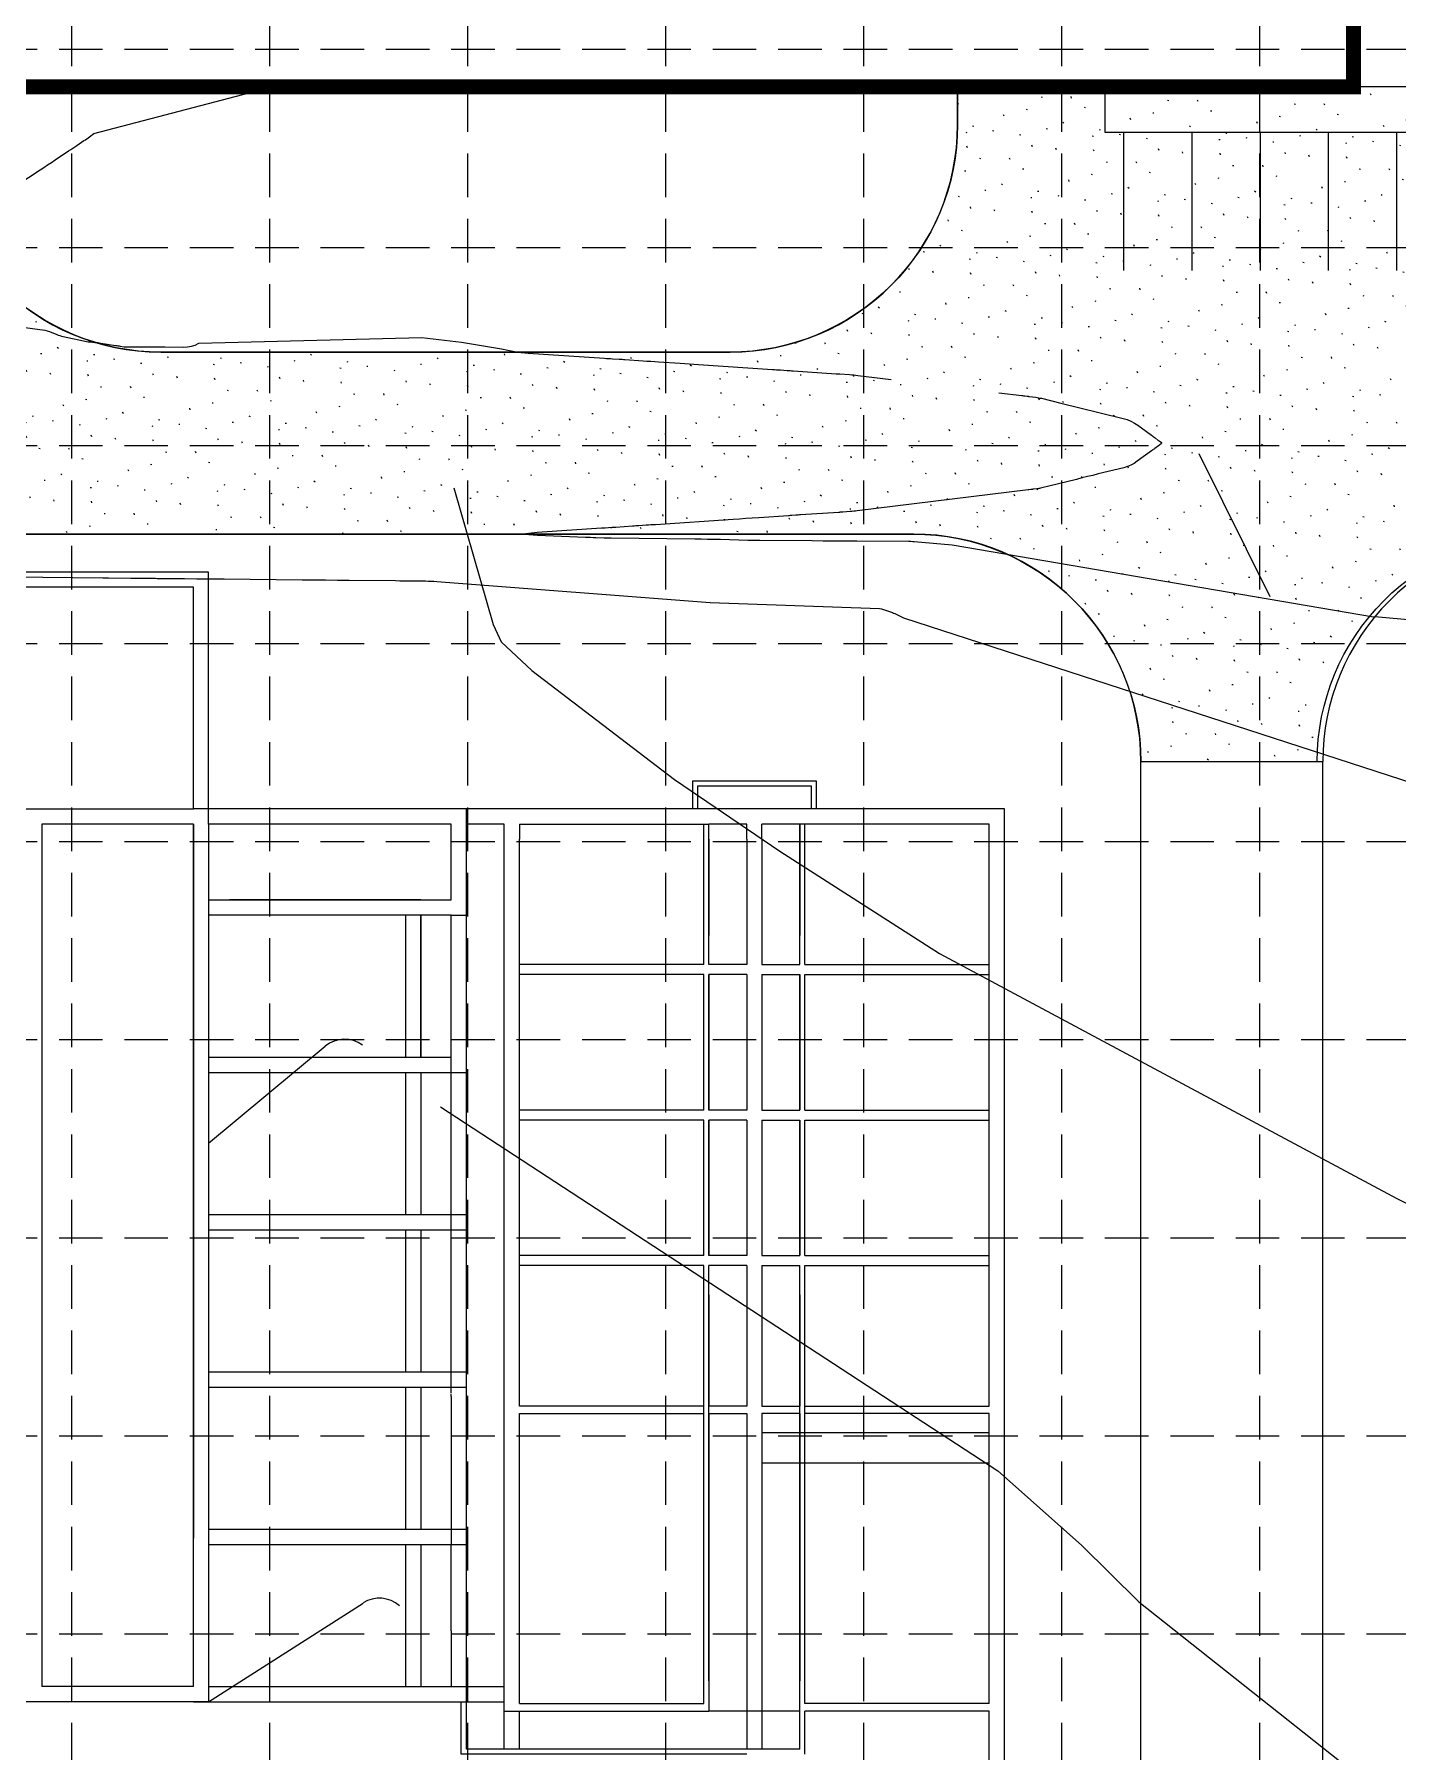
# Model space of a CAD drawing. Header units: feet. Extents: x 2483421 to 2485095, y 6854873 to 6855921.
# Drawn here: x 2484514.3 to 2484694.2, y 6855303.1 to 6855529.6 of the extents above; entities that cross this region are included whole.
import ezdxf

# ---------------------------------------------------------------- set-up
doc = ezdxf.new("R2010")
doc.units = ezdxf.units.FT
doc.header["$MEASUREMENT"] = 0
doc.linetypes.add('HIDDEN', pattern=[0.375, 0.25, -0.125])
for name, color, linetype, lineweight in [('C-ROAD-NW', 2, 'Continuous', 0), ('CTR', 62, 'Continuous', 0), ('CTRINDEX', 7, 'Continuous', 0), ('Future', 30, 'Continuous', 0), ('M-HAT-NW', 4, 'Continuous', 0), ('M-PIPE-NW', 3, 'Continuous', 0), ('M-STR-NW', 3, 'Continuous', 0), ('P-Cont-1', 21, 'Continuous', 13), ('ZC7-TXT', 7, 'Continuous', 0)]:
    doc.layers.add(name, color=color, linetype=linetype, lineweight=lineweight)
doc.layers.add('GRID', color=254, linetype='HIDDEN')

msp = doc.modelspace()

# ---------------------------------------------------------------- hatches: boundary and pattern name
at = {"layer": 'M-HAT-NW', "lineweight": 0}
h = msp.add_hatch(dxfattribs=at)
h.set_pattern_fill('CONCR3', style=0)
h.set_pattern_definition([(-11.50266, (2484673.2242, 6855410.4668), (-41.9899452, 9.5218646), [0.15568, -145.44072]), (111.74427, (2484673.6059, 6855413.5031), (9.053583, -25.2876234), [0.21274, -145.154]), (111.74427, (2484677.2222, 6855405.1263), (9.053583, -25.2876234), [0.2126, -145.15415]), (111.74427, (2484674.0635, 6855405.5077), (9.053583, -25.2876234), [0.21246, -145.1543]), (-39.00304, (2484678.0745, 6855408.7523), (-76.799433, 60.565393), [0.19545, -109.6789]), (111.74427, (2484670.3404, 6855409.5359), (9.053583, -25.2876234), [0.2126, -145.15415]), (111.74427, (2484671.1186, 6855403.8142), (9.053583, -25.2876234), [0.2124, -145.15435]), (-11.50266, (2484666.1619, 6855408.2517), (-41.9899452, 9.5218646), [0.15555, -145.44084]), (-11.50266, (2484673.3751, 6855415.5347), (-41.9899452, 9.5218646), [0.15576, -145.44064]), (-11.50266, (2484668.8109, 6855407.6498), (-41.9899452, 9.5218646), [0.15555, -145.44084]), (-11.50266, (2484675.885, 6855407.9206), (-41.9899452, 9.5218646), [0.15568, -145.44072]), (-11.50266, (2484672.363, 6855407.1079), (-41.9899452, 9.5218646), [0.15564, -145.44076]), (-11.50266, (2484672.7544, 6855402.6226), (-41.9899452, 9.5218646), [0.15555, -145.44084]), (-11.50266, (2484675.1926, 6855412.1049), (-41.9899452, 9.5218646), [0.15576, -145.44064])])
h.paths.add_polyline_path([(2484530.99, 6855487.72, -0.414214), (2484500.99, 6855517.72), (2484500.99, 6855522.72), (2484485.99, 6855522.72), (2484485.99, 6855517.72, -0.414214), (2484455.99, 6855487.72), (2484455.99, 6855463.72), (2484630.3, 6855463.72, -0.414214), (2484660.3, 6855433.72), (2484683.56, 6855433.72, -0.414214), (2484713.56, 6855463.72), (2484733.06, 6855463.72), (2484733.06, 6855487.72, -0.414214), (2484703.06, 6855517.72), (2484703.06, 6855522.72), (2484636.11, 6855522.72), (2484636.11, 6855517.72, -0.414214), (2484606.11, 6855487.72)])
h = msp.add_hatch(dxfattribs=at)
h.set_pattern_fill('CONCR3', style=0)
h.set_pattern_definition([(-11.50266, (2484440.7402, 6855398.9387), (-41.9899452, 9.5218646), [0.15568, -145.44072]), (111.74427, (2484441.1218, 6855401.9749), (9.053583, -25.2876234), [0.21274, -145.15402]), (111.74427, (2484444.7382, 6855393.5982), (9.053583, -25.2876234), [0.2126, -145.15415]), (111.74427, (2484441.5795, 6855393.9796), (9.053583, -25.2876234), [0.21246, -145.1543]), (-39.00304, (2484445.5905, 6855397.2241), (-76.799433, 60.565393), [0.19545, -109.6789]), (111.74427, (2484437.8564, 6855398.0078), (9.053583, -25.2876234), [0.2126, -145.15415]), (111.74427, (2484438.6346, 6855392.286), (9.053583, -25.2876234), [0.2124, -145.15435]), (-11.50266, (2484433.6779, 6855396.7236), (-41.9899452, 9.5218646), [0.15555, -145.44084]), (-11.50266, (2484440.891, 6855404.0065), (-41.9899452, 9.5218646), [0.15576, -145.44064]), (-11.50266, (2484436.3269, 6855396.1217), (-41.9899452, 9.5218646), [0.15555, -145.44084]), (-11.50266, (2484443.401, 6855396.3925), (-41.9899452, 9.5218646), [0.15568, -145.44072]), (-11.50266, (2484439.879, 6855395.5798), (-41.9899452, 9.5218646), [0.15564, -145.44076]), (-11.50266, (2484440.2703, 6855391.0945), (-41.9899452, 9.5218646), [0.15555, -145.44084]), (-11.50266, (2484442.7086, 6855400.5768), (-41.9899452, 9.5218646), [0.15576, -145.44064])])
h.paths.add_polyline_path([(2484366.3, 6855171.47, 0.410162), (2484420.61, 6855117.47), (2484589.64, 6855117.39), (2484589.56, 6855141.38, -0.414214), (2484559.56, 6855171.38), (2484559.56, 6855173.93), (2484536.2, 6855173.97), (2484536.2, 6855171.41, -0.424012), (2484505.2, 6855141.43), (2484421.03, 6855141.47, -0.421223), (2484390.3, 6855172.54), (2484390.3, 6855433.72), (2484366.3, 6855433.72)])

# ---------------------------------------------------------------- linework, layer by layer
at = {"layer": 'C-ROAD-NW', "color": 7, "lineweight": 0, "ltscale": 0.328084}
for p, q in [((2484636.11, 6855517.72), (2484636.11, 6855522.72)), ((2484658.06, 6855498.47), (2484658.06, 6855516.72)), ((2484667.06, 6855498.47), (2484667.06, 6855516.72)), ((2484676.06, 6855498.47), (2484676.06, 6855516.72)), ((2484685.06, 6855498.47), (2484685.06, 6855516.72)), ((2484694.06, 6855498.47), (2484694.06, 6855516.72)), ((2484530.99, 6855487.72), (2484606.11, 6855487.72)), ((2484630.3, 6855463.72), (2484420.3, 6855463.72))]:
    msp.add_line(p, q, dxfattribs=at)
at = {"layer": 'C-ROAD-NW', "color": 7, "lineweight": 0, "ltscale": 0.328084, "flags": 128}
for points in [[(2484647.65, 6855522.72), (2484666.94, 6855522.72)], [(2484660.3, 6855433.72), (2484684.3, 6855433.72)]]:
    msp.add_lwpolyline(points, dxfattribs=at)
msp.add_lwpolyline([(2484655.56, 6855516.72), (2484703.07, 6855516.72), (2484703.07, 6855522.72), (2484655.56, 6855522.72)], close=True, dxfattribs=at)
msp.add_lwpolyline([(2484733.79, 6855463.72), (2484714.3, 6855463.72, 0.414214), (2484684.3, 6855433.72), (2484684.3, 6855433.72)], format="xyb", dxfattribs=at)
at = {"layer": 'C-ROAD-NW', "color": 7, "lineweight": 0, "ltscale": 0.328084}
for centre, start, end in [((2484530.99, 6855517.72), 180, 270), ((2484606.11, 6855517.72), 270, 0), ((2484630.3, 6855433.72), 0, 90)]:
    msp.add_arc(centre, 30, start, end, dxfattribs=at)
at = {"layer": 'CTR', "color": 35, "lineweight": 0, "ltscale": 0.328084}
for p, q in [((2484677.34, 6855455.44), (2484667.98, 6855474.32)), ((2484567.88, 6855388.19), (2484641.43, 6855340.16)), ((2484641.43, 6855340.16), (2484652.48, 6855330.36)), ((2484652.48, 6855330.36), (2484660.02, 6855322.91)), ((2484660.02, 6855322.91), (2484730.17, 6855267.34))]:
    msp.add_line(p, q, dxfattribs=at)
at = {"layer": 'CTRINDEX', "color": 35, "lineweight": 0, "ltscale": 0.328084}
for p, q in [((2484569.64, 6855469.83), (2484574.82, 6855451.81)), ((2484574.82, 6855451.81), (2484575.9, 6855449.53)), ((2484575.9, 6855449.53), (2484579.95, 6855445.71)), ((2484579.95, 6855445.71), (2484598.75, 6855431.36)), ((2484598.75, 6855431.36), (2484612.66, 6855421.92)), ((2484612.66, 6855421.92), (2484633.73, 6855408.39)), ((2484633.73, 6855408.39), (2484694.05, 6855376.09)), ((2484694.05, 6855376.09), (2484751.15, 6855347.29))]:
    msp.add_line(p, q, dxfattribs=at)
at = {"layer": 'Future', "color": 7, "lineweight": 0, "ltscale": 0.328084}
for p, q in [((2484660.3, 6855171.41), (2484660.3, 6855433.72)), ((2484684.3, 6855171.38), (2484684.3, 6855433.72)), ((2484616.82, 6855430.47), (2484601.82, 6855430.47)), ((2484601.82, 6855430.47), (2484601.82, 6855427.47)), ((2484616.82, 6855427.47), (2484616.82, 6855430.47)), ((2484565.3, 6855415.47), (2484540.05, 6855415.47)), ((2484565.3, 6855413.47), (2484537.3, 6855413.47)), ((2484563.3, 6855394.72), (2484563.3, 6855413.47)), ((2484565.3, 6855394.72), (2484565.3, 6855413.47)), ((2484537.3, 6855394.72), (2484569.3, 6855394.72)), ((2484537.3, 6855392.72), (2484569.3, 6855392.72)), ((2484563.3, 6855373.97), (2484563.3, 6855392.72)), ((2484537.3, 6855373.97), (2484571.3, 6855373.97)), ((2484537.3, 6855371.97), (2484569.3, 6855371.97)), ((2484563.3, 6855353.22), (2484563.3, 6855371.97)), ((2484537.3, 6855353.22), (2484571.3, 6855353.22)), ((2484537.3, 6855351.22), (2484569.3, 6855351.22)), ((2484563.3, 6855332.47), (2484563.3, 6855351.22)), ((2484537.3, 6855332.47), (2484571.3, 6855332.47)), ((2484537.3, 6855330.47), (2484569.3, 6855330.47)), ((2484563.3, 6855311.72), (2484563.3, 6855330.47)), ((2484537.3, 6855311.72), (2484571.3, 6855311.72)), ((2484535.3, 6855309.72), (2484571.3, 6855309.72))]:
    msp.add_line(p, q, dxfattribs=at)
at = {"layer": 'Future', "color": 7, "lineweight": 0, "ltscale": 0.328084, "flags": 128}
for points in [[(2484617.48, 6855427.47), (2484617.48, 6855431.13), (2484601.16, 6855431.13), (2484601.16, 6855427.47)], [(2484576.3, 6855427.47), (2484535.3, 6855427.47)], [(2484571.3, 6855303.47), (2484571.3, 6855427.47), (2484571.3, 6855427.47)], [(2484615.97, 6855427.47), (2484576.3, 6855427.47)], [(2484642.3, 6855427.47), (2484615.97, 6855427.47)], [(2484642.3, 6855205.97), (2484642.3, 6855427.47)], [(2484569.3, 6855419.77), (2484569.3, 6855425.47), (2484537.3, 6855425.47)], [(2484576.3, 6855425.47), (2484571.3, 6855425.47)], [(2484576.3, 6855308.47), (2484576.3, 6855425.47)], [(2484578.3, 6855425.47), (2484578.3, 6855425.47), (2484592.01, 6855425.47)], [(2484578.3, 6855425.47), (2484578.3, 6855423.47)], [(2484592.01, 6855425.47), (2484603.3, 6855425.47)], [(2484602.63, 6855423.47), (2484602.63, 6855425.47)], [(2484608.3, 6855425.47), (2484603.3, 6855425.47)], [(2484603.3, 6855423.47), (2484603.3, 6855425.47)], [(2484608.3, 6855423.47), (2484608.3, 6855425.47)], [(2484610.3, 6855423.47), (2484610.3, 6855425.47)], [(2484625.3, 6855425.47), (2484610.3, 6855425.47)], [(2484615.3, 6855425.47), (2484615.3, 6855410.78)], [(2484615.3, 6855406.95), (2484615.3, 6855425.47)], [(2484615.97, 6855406.95), (2484615.97, 6855425.47)], [(2484637.3, 6855425.47), (2484625.3, 6855425.47)], [(2484640.3, 6855410.77), (2484640.3, 6855425.47), (2484637.3, 6855425.47)], [(2484578.3, 6855410.77), (2484578.3, 6855423.47)], [(2484602.63, 6855406.95), (2484602.63, 6855423.47)], [(2484603.3, 6855423.47), (2484603.3, 6855410.78)], [(2484603.3, 6855406.95), (2484603.3, 6855423.47)], [(2484608.3, 6855423.47), (2484608.3, 6855406.95)], [(2484610.3, 6855423.47), (2484610.3, 6855406.95)], [(2484537.3, 6855415.47), (2484569.3, 6855415.47), (2484569.3, 6855419.77)], [(2484569.3, 6855412.67), (2484569.3, 6855413.47), (2484565.3, 6855413.47), (2484565.3, 6855394.72), (2484569.3, 6855394.72), (2484569.3, 6855402.27)], [(2484569.3, 6855412.67), (2484569.3, 6855413.47)], [(2484569.3, 6855402.27), (2484569.3, 6855413.47)], [(2484569.3, 6855413.47), (2484571.3, 6855413.47)], [(2484569.3, 6855412.23), (2484569.3, 6855412.55)], [(2484569.3, 6855412.23), (2484569.3, 6855412.55)], [(2484569.3, 6855412.23), (2484569.3, 6855412.55)], [(2484569.3, 6855411.73), (2484569.3, 6855412.08)], [(2484569.3, 6855411.73), (2484569.3, 6855412.08)], [(2484569.3, 6855411.73), (2484569.3, 6855412.08)], [(2484578.3, 6855394.49), (2484578.3, 6855410.77)], [(2484640.3, 6855394.49), (2484640.3, 6855410.77)], [(2484581.3, 6855406.95), (2484578.3, 6855406.95)], [(2484602.63, 6855406.95), (2484581.3, 6855406.95)], [(2484606.3, 6855406.95), (2484603.3, 6855406.95)], [(2484608.3, 6855406.95), (2484606.3, 6855406.95)], [(2484610.3, 6855406.95), (2484612.3, 6855406.95)], [(2484612.3, 6855406.95), (2484615.3, 6855406.95)], [(2484615.97, 6855406.95), (2484638.3, 6855406.95)], [(2484638.3, 6855406.95), (2484640.3, 6855406.95)], [(2484581.3, 6855405.62), (2484578.3, 6855405.62)], [(2484602.63, 6855405.62), (2484581.3, 6855405.62)], [(2484602.63, 6855387.76), (2484602.63, 6855405.62)], [(2484603.3, 6855405.62), (2484603.3, 6855387.77)], [(2484606.3, 6855405.62), (2484603.3, 6855405.62)], [(2484603.3, 6855387.76), (2484603.3, 6855405.62)], [(2484608.3, 6855405.62), (2484606.3, 6855405.62)], [(2484608.3, 6855405.62), (2484608.3, 6855387.76)], [(2484610.3, 6855405.62), (2484610.3, 6855387.76)], [(2484610.3, 6855405.62), (2484612.3, 6855405.62)], [(2484612.3, 6855405.62), (2484615.3, 6855405.62)], [(2484615.3, 6855405.62), (2484615.3, 6855387.77)], [(2484615.3, 6855387.76), (2484615.3, 6855405.62)], [(2484615.97, 6855405.62), (2484638.3, 6855405.62)], [(2484615.97, 6855387.76), (2484615.97, 6855405.62)], [(2484638.3, 6855405.62), (2484640.3, 6855405.62)], [(2484569.3, 6855392.72), (2484569.3, 6855402.27)], [(2484578.3, 6855378.01), (2484578.3, 6855394.49)], [(2484640.3, 6855378.01), (2484640.3, 6855394.49)], [(2484565.3, 6855392.72), (2484565.3, 6855373.97)], [(2484569.3, 6855381.34), (2484569.3, 6855392.72)], [(2484569.3, 6855392.72), (2484571.3, 6855392.72)], [(2484581.3, 6855387.76), (2484578.3, 6855387.76)], [(2484581.3, 6855386.43), (2484578.3, 6855386.43)], [(2484602.63, 6855387.76), (2484581.3, 6855387.76)], [(2484602.63, 6855386.43), (2484581.3, 6855386.43)], [(2484602.63, 6855368.57), (2484602.63, 6855386.43)], [(2484606.3, 6855387.76), (2484603.3, 6855387.76)], [(2484603.3, 6855386.43), (2484603.3, 6855368.57)], [(2484606.3, 6855386.43), (2484603.3, 6855386.43)], [(2484603.3, 6855368.57), (2484603.3, 6855386.43)], [(2484608.3, 6855387.76), (2484606.3, 6855387.76)], [(2484608.3, 6855386.43), (2484606.3, 6855386.43)], [(2484608.3, 6855386.43), (2484608.3, 6855368.57)], [(2484610.3, 6855387.76), (2484612.3, 6855387.76)], [(2484610.3, 6855386.43), (2484610.3, 6855368.57)], [(2484610.3, 6855386.43), (2484612.3, 6855386.43)], [(2484612.3, 6855387.76), (2484615.3, 6855387.76)], [(2484612.3, 6855386.43), (2484615.3, 6855386.43)], [(2484615.3, 6855386.43), (2484615.3, 6855368.57)], [(2484615.3, 6855368.57), (2484615.3, 6855386.43)], [(2484615.97, 6855387.76), (2484638.3, 6855387.76)], [(2484615.97, 6855386.43), (2484638.3, 6855386.43)], [(2484615.97, 6855368.57), (2484615.97, 6855386.43)], [(2484638.3, 6855387.76), (2484640.3, 6855387.76)], [(2484638.3, 6855386.43), (2484640.3, 6855386.43)], [(2484569.3, 6855371.97), (2484569.3, 6855381.34)], [(2484578.3, 6855361.99), (2484578.3, 6855378.01)], [(2484640.3, 6855361.99), (2484640.3, 6855378.01)], [(2484565.3, 6855371.97), (2484565.3, 6855353.22)], [(2484569.3, 6855371.17), (2484569.3, 6855371.97)], [(2484569.3, 6855371.97), (2484571.3, 6855371.97)], [(2484569.3, 6855351.22), (2484569.3, 6855371.57)], [(2484602.63, 6855368.57), (2484578.3, 6855368.57)], [(2484606.3, 6855368.57), (2484603.3, 6855368.57)], [(2484608.3, 6855368.57), (2484606.3, 6855368.57)], [(2484610.3, 6855368.57), (2484612.3, 6855368.57)], [(2484612.3, 6855368.57), (2484615.3, 6855368.57)], [(2484615.97, 6855368.57), (2484638.3, 6855368.57)], [(2484638.3, 6855368.57), (2484640.3, 6855368.57)], [(2484602.63, 6855367.24), (2484578.3, 6855367.24)], [(2484602.63, 6855347.72), (2484602.63, 6855367.24)], [(2484606.3, 6855367.24), (2484603.3, 6855367.24)], [(2484603.3, 6855348.72), (2484603.3, 6855367.24)], [(2484608.3, 6855367.24), (2484606.3, 6855367.24)], [(2484608.3, 6855367.24), (2484608.3, 6855348.72)], [(2484610.3, 6855367.24), (2484610.3, 6855348.72)], [(2484610.3, 6855367.24), (2484612.3, 6855367.24)], [(2484612.3, 6855367.24), (2484615.3, 6855367.24)], [(2484615.3, 6855347.72), (2484615.3, 6855367.24)], [(2484615.97, 6855367.24), (2484638.3, 6855367.24)], [(2484615.97, 6855347.72), (2484615.97, 6855367.24)], [(2484638.3, 6855367.24), (2484640.3, 6855367.24)], [(2484581.3, 6855348.72), (2484578.3, 6855348.72), (2484578.3, 6855361.93)], [(2484603.3, 6855363.4), (2484603.3, 6855348.72)], [(2484615.3, 6855363.4), (2484615.3, 6855348.72)], [(2484638.3, 6855348.72), (2484640.3, 6855348.72), (2484640.3, 6855361.93)], [(2484565.3, 6855351.22), (2484565.3, 6855332.47)], [(2484569.3, 6855350.42), (2484569.3, 6855351.22)], [(2484569.3, 6855351.22), (2484571.3, 6855351.22)], [(2484569.3, 6855349.98), (2484569.3, 6855350.3)], [(2484569.3, 6855349.98), (2484569.3, 6855350.3)], [(2484569.3, 6855349.98), (2484569.3, 6855350.3)], [(2484569.3, 6855349.98), (2484569.3, 6855331.32)], [(2484602.63, 6855348.72), (2484581.3, 6855348.72)], [(2484603.3, 6855312.47), (2484603.3, 6855312.47), (2484603.3, 6855348.72)], [(2484608.3, 6855348.72), (2484603.3, 6855348.72)], [(2484610.3, 6855348.72), (2484615.3, 6855348.72)], [(2484615.97, 6855348.72), (2484638.3, 6855348.72)], [(2484578.3, 6855312.47), (2484578.3, 6855347.72), (2484581.3, 6855347.72)], [(2484581.3, 6855347.72), (2484602.63, 6855347.72)], [(2484602.63, 6855312.47), (2484602.63, 6855347.72)], [(2484603.3, 6855347.72), (2484603.3, 6855312.47)], [(2484603.3, 6855347.72), (2484608.3, 6855347.72)], [(2484608.3, 6855347.72), (2484608.3, 6855311.8)], [(2484610.3, 6855347.72), (2484610.3, 6855311.8)], [(2484615.3, 6855347.72), (2484610.3, 6855347.72)], [(2484615.3, 6855347.72), (2484615.3, 6855312.47)], [(2484615.3, 6855308.47), (2484615.3, 6855347.72)], [(2484638.3, 6855347.72), (2484615.97, 6855347.72)], [(2484615.97, 6855309.47), (2484615.97, 6855347.72)], [(2484640.3, 6855312.47), (2484640.3, 6855347.72), (2484638.3, 6855347.72)], [(2484610.3, 6855345.22), (2484640.3, 6855345.22)], [(2484610.3, 6855341.22), (2484640.3, 6855341.22)], [(2484565.3, 6855330.47), (2484565.3, 6855311.72)], [(2484569.3, 6855331.32), (2484569.3, 6855330.47)], [(2484569.3, 6855319.09), (2484569.3, 6855330.47)], [(2484569.3, 6855330.47), (2484571.3, 6855330.47)], [(2484569.3, 6855319.09), (2484569.3, 6855311.72)], [(2484571.3, 6855311.72), (2484576.3, 6855311.72)], [(2484578.3, 6855309.47), (2484578.3, 6855312.47)], [(2484602.63, 6855309.47), (2484602.63, 6855312.47)], [(2484603.3, 6855312.47), (2484603.3, 6855308.47)], [(2484608.3, 6855311.8), (2484608.3, 6855308.47)], [(2484610.3, 6855311.8), (2484610.3, 6855308.47)], [(2484640.3, 6855309.47), (2484640.3, 6855312.47)], [(2484608.3, 6855302.8), (2484570.63, 6855302.8), (2484570.63, 6855309.72)], [(2484571.3, 6855309.72), (2484576.3, 6855309.72)], [(2484578.3, 6855309.47), (2484602.63, 6855309.47)], [(2484640.3, 6855309.47), (2484615.97, 6855309.47)], [(2484576.3, 6855308.47), (2484603.3, 6855308.47)], [(2484576.3, 6855303.47), (2484576.3, 6855308.47)], [(2484578.3, 6855303.47), (2484578.3, 6855308.47)], [(2484608.3, 6855308.47), (2484603.3, 6855308.47)], [(2484608.3, 6855308.47), (2484608.3, 6855303.47)], [(2484608.3, 6855308.47), (2484608.3, 6855303.47)], [(2484610.3, 6855308.47), (2484608.3, 6855308.47)], [(2484610.3, 6855308.47), (2484610.3, 6855303.47)], [(2484615.3, 6855308.47), (2484610.3, 6855308.47)], [(2484615.3, 6855303.47), (2484615.3, 6855303.47), (2484615.3, 6855308.47)], [(2484615.97, 6855302.8), (2484615.97, 6855308.47)], [(2484640.3, 6855308.47), (2484615.97, 6855308.47)], [(2484640.3, 6855260.97), (2484640.3, 6855308.47)], [(2484608.3, 6855303.47), (2484571.3, 6855303.47)], [(2484615.3, 6855303.47), (2484608.3, 6855303.47)]]:
    msp.add_lwpolyline(points, dxfattribs=at)
at = {"layer": 'GRID', "color": 252, "linetype": 'HIDDEN', "lineweight": 0, "ltscale": 23}
for p, q in [((2484519.19, 6855893.42), (2484519.19, 6854978.93)), ((2484545.31, 6855893.42), (2484545.31, 6854978.93)), ((2484571.44, 6855893.42), (2484571.44, 6854978.93)), ((2484597.56, 6855893.42), (2484597.56, 6854978.93)), ((2484623.69, 6855893.42), (2484623.69, 6854978.93)), ((2484649.81, 6855893.42), (2484649.81, 6854978.93)), ((2484675.94, 6855893.42), (2484675.94, 6854978.93)), ((2483448.06, 6855527.67), (2485067.81, 6855527.67)), ((2483448.06, 6855501.54), (2485067.81, 6855501.54)), ((2483448.06, 6855475.42), (2485067.81, 6855475.42)), ((2483448.06, 6855449.29), (2485067.81, 6855449.29)), ((2483448.06, 6855423.17), (2485067.81, 6855423.17)), ((2483448.06, 6855397.04), (2485067.81, 6855397.04)), ((2483448.06, 6855370.92), (2485067.81, 6855370.92)), ((2483448.06, 6855344.79), (2485067.81, 6855344.79)), ((2483448.06, 6855318.67), (2485067.81, 6855318.67))]:
    msp.add_line(p, q, dxfattribs=at)
at = {"layer": 'M-HAT-NW', "color": 7, "lineweight": 0, "ltscale": 0.328084, "flags": 128}
msp.add_lwpolyline([(2484455.99, 6855487.72), (2484455.99, 6855463.72), (2484630.3, 6855463.72, -0.414214), (2484660.3, 6855433.72), (2484683.56, 6855433.72, -0.414214), (2484713.56, 6855463.72), (2484733.06, 6855463.72), (2484733.06, 6855487.72, -0.414214), (2484703.06, 6855517.72), (2484703.06, 6855522.72), (2484636.11, 6855522.72), (2484636.11, 6855517.72, -0.414214), (2484606.11, 6855487.72), (2484530.99, 6855487.72, -0.414214), (2484500.99, 6855517.72), (2484500.99, 6855522.72), (2484485.99, 6855522.72), (2484485.99, 6855517.72, -0.414214)], format="xyb", close=True, dxfattribs=at)
at = {"layer": 'M-PIPE-NW', "color": 7, "lineweight": 0, "ltscale": 0.328084}
for p, q in [((2484537.3, 6855458.72), (2484472.3, 6855458.72)), ((2484535.3, 6855456.72), (2484474.3, 6855456.72)), ((2484535.3, 6855427.47), (2484535.3, 6855456.72)), ((2484537.3, 6855427.47), (2484537.3, 6855458.72))]:
    msp.add_line(p, q, dxfattribs=at)
at = {"layer": 'M-PIPE-NW', "color": 7, "lineweight": 0, "ltscale": 0.328084, "flags": 128}
for points in [[(2484515.3, 6855427.47), (2484535.3, 6855427.47)], [(2484537.3, 6855425.47), (2484537.3, 6855427.47), (2484535.3, 6855427.47)], [(2484537.3, 6855425.47), (2484537.3, 6855309.72), (2484515.3, 6855309.72)], [(2484535.3, 6855425.47), (2484515.3, 6855425.47)], [(2484535.3, 6855311.72), (2484535.3, 6855425.47)], [(2484535.3, 6855311.72), (2484515.3, 6855311.72)]]:
    msp.add_lwpolyline(points, dxfattribs=at)
at = {"layer": 'M-STR-NW', "color": 7, "lineweight": 0, "ltscale": 0.328084}
msp.add_line((2484515.3, 6855309.72), (2484479.3, 6855309.72), dxfattribs=at)
at = {"layer": 'M-STR-NW', "color": 7, "lineweight": 0, "ltscale": 0.328084, "flags": 128}
for points in [[(2484474.3, 6855427.47), (2484515.3, 6855427.47)], [(2484515.3, 6855425.47), (2484515.3, 6855331.28)], [(2484535.3, 6855425.47), (2484535.3, 6855331.28)], [(2484515.3, 6855331.28), (2484515.3, 6855311.72)]]:
    msp.add_lwpolyline(points, dxfattribs=at)
at = {"layer": 'P-Cont-1', "color": 33}
for p, q in [((2484537.3, 6855383.41), (2484552.69, 6855396.17)), ((2484537.3, 6855309.72), (2484557.7, 6855322.74))]:
    msp.add_line(p, q, dxfattribs=at)
at = {"layer": 'P-Cont-1', "color": 33, "flags": 128}
for points in [[(2484510.46, 6855508.74), (2484515.05, 6855511.76), (2484515.55, 6855512.08), (2484516.05, 6855512.41), (2484516.55, 6855512.74), (2484517.05, 6855513.07), (2484518.82, 6855514.25), (2484519.1, 6855514.43), (2484519.38, 6855514.62), (2484519.65, 6855514.8), (2484519.93, 6855514.99), (2484520.85, 6855515.62), (2484521.03, 6855515.74), (2484521.21, 6855515.87), (2484521.39, 6855516), (2484521.57, 6855516.13), (2484522.16, 6855516.56), (2484544.68, 6855522.44), (2484544.68, 6855522.44), (2484544.68, 6855522.44), (2484544.68, 6855522.44), (2484544.68, 6855522.44), (2484544.68, 6855522.44), (2484544.69, 6855522.44), (2484544.69, 6855522.44), (2484544.69, 6855522.44), (2484544.69, 6855522.44), (2484544.7, 6855522.45), (2484544.7, 6855522.45), (2484544.7, 6855522.45), (2484544.7, 6855522.45), (2484544.7, 6855522.45), (2484545.99, 6855522.69), (2484545.99, 6855522.69), (2484546, 6855522.69), (2484546, 6855522.7), (2484546.01, 6855522.7), (2484546.02, 6855522.7), (2484546.03, 6855522.7), (2484546.03, 6855522.7), (2484546.03, 6855522.7), (2484546.04, 6855522.7), (2484562.26, 6855522.7), (2484562.99, 6855522.7), (2484563.72, 6855522.7), (2484564.45, 6855522.7), (2484565.18, 6855522.7), (2484568.54, 6855522.7), (2484568.56, 6855522.7), (2484568.58, 6855522.7), (2484568.6, 6855522.7), (2484568.62, 6855522.7), (2484568.69, 6855522.7), (2484568.71, 6855522.7), (2484568.72, 6855522.7), (2484568.73, 6855522.7), (2484568.75, 6855522.7), (2484571.8, 6855522.7), (2484571.96, 6855522.7), (2484572.12, 6855522.7), (2484572.27, 6855522.7), (2484572.43, 6855522.7), (2484572.94, 6855522.7), (2484573.05, 6855522.7), (2484573.16, 6855522.7), (2484573.27, 6855522.7), (2484573.38, 6855522.7), (2484583.04, 6855522.7), (2484584.03, 6855522.7), (2484585.01, 6855522.7), (2484586, 6855522.7), (2484586.99, 6855522.7), (2484591.29, 6855522.7), (2484591.44, 6855522.7), (2484591.6, 6855522.7), (2484591.75, 6855522.7), (2484591.91, 6855522.7), (2484592.61, 6855522.7), (2484592.63, 6855522.7), (2484592.64, 6855522.7), (2484592.65, 6855522.7), (2484592.67, 6855522.7), (2484592.71, 6855522.7), (2484592.72, 6855522.7), (2484592.73, 6855522.7), (2484592.74, 6855522.7), (2484592.75, 6855522.7), (2484601.39, 6855522.7), (2484602.95, 6855522.7), (2484604.5, 6855522.7), (2484606.06, 6855522.7), (2484607.62, 6855522.7), (2484614.36, 6855522.7), (2484614.62, 6855522.7), (2484614.88, 6855522.7), (2484615.13, 6855522.7), (2484615.39, 6855522.7), (2484616.23, 6855522.7), (2484616.41, 6855522.7), (2484616.59, 6855522.7), (2484616.77, 6855522.7), (2484616.95, 6855522.7), (2484618.15, 6855522.7), (2484618.41, 6855522.7), (2484618.67, 6855522.7), (2484618.93, 6855522.7), (2484619.19, 6855522.7), (2484620.06, 6855522.7), (2484620.25, 6855522.7), (2484620.43, 6855522.7), (2484620.62, 6855522.7), (2484620.81, 6855522.7), (2484623.29, 6855522.7), (2484623.82, 6855522.7), (2484624.35, 6855522.7), (2484624.88, 6855522.7), (2484625.42, 6855522.7), (2484627.23, 6855522.7), (2484627.62, 6855522.7), (2484628.01, 6855522.7), (2484628.4, 6855522.7), (2484628.79, 6855522.7), (2484631.05, 6855522.7), (2484631.53, 6855522.7), (2484632.02, 6855522.7), (2484632.5, 6855522.7), (2484632.99, 6855522.7), (2484637.67, 6855522.7), (2484638, 6855522.7), (2484638.32, 6855522.7), (2484638.64, 6855522.7), (2484638.96, 6855522.7), (2484640.01, 6855522.7), (2484640.24, 6855522.7), (2484640.47, 6855522.7), (2484640.69, 6855522.7), (2484640.92, 6855522.7), (2484642.9, 6855522.7), (2484643.33, 6855522.7), (2484643.75, 6855522.7), (2484644.18, 6855522.7), (2484644.61, 6855522.7), (2484656.73, 6855522.7), (2484656.78, 6855522.7), (2484656.83, 6855522.7), (2484656.88, 6855522.7), (2484656.93, 6855522.7), (2484657.1, 6855522.7), (2484657.14, 6855522.7), (2484657.18, 6855522.7), (2484657.21, 6855522.7), (2484657.25, 6855522.7), (2484658.29, 6855522.7), (2484658.52, 6855522.7), (2484658.74, 6855522.7), (2484658.96, 6855522.7), (2484659.19, 6855522.7), (2484664.39, 6855522.7), (2484664.4, 6855522.7), (2484664.4, 6855522.7), (2484664.4, 6855522.7), (2484664.4, 6855522.7), (2484664.41, 6855522.7), (2484664.41, 6855522.7), (2484664.41, 6855522.7), (2484664.41, 6855522.7), (2484664.42, 6855522.7), (2484666.67, 6855522.7), (2484667.16, 6855522.7), (2484667.64, 6855522.7), (2484668.13, 6855522.7), (2484668.61, 6855522.7), (2484685.79, 6855522.7), (2484686.09, 6855522.7), (2484686.38, 6855522.7), (2484686.67, 6855522.7), (2484686.97, 6855522.7), (2484687.93, 6855522.7), (2484688.13, 6855522.7), (2484688.34, 6855522.7), (2484688.64, 6855523.17), (2484688.35, 6855530.29)], [(2484479.49, 6855495.51), (2484515.7, 6855490.62), (2484516, 6855490.54), (2484516.29, 6855490.43), (2484517.25, 6855490.05), (2484517.45, 6855489.97), (2484517.66, 6855489.9), (2484517.87, 6855489.84), (2484518.09, 6855489.79), (2484521.41, 6855489.09), (2484521.44, 6855489.09), (2484521.47, 6855489.08), (2484521.5, 6855489.08), (2484521.53, 6855489.08), (2484521.62, 6855489.08), (2484521.64, 6855489.08), (2484521.67, 6855489.07), (2484521.69, 6855489.07), (2484521.71, 6855489.07), (2484522.3, 6855489.01), (2484522.43, 6855489), (2484522.55, 6855488.98), (2484522.68, 6855488.97), (2484522.8, 6855488.95), (2484525.03, 6855488.6), (2484525.18, 6855488.58), (2484525.33, 6855488.55), (2484525.48, 6855488.53), (2484525.64, 6855488.51), (2484526.13, 6855488.43), (2484526.24, 6855488.42), (2484526.35, 6855488.41), (2484526.46, 6855488.4), (2484526.56, 6855488.4), (2484528.04, 6855488.4), (2484528.36, 6855488.41), (2484528.68, 6855488.41), (2484528.99, 6855488.41), (2484529.31, 6855488.41), (2484530.49, 6855488.41), (2484530.74, 6855488.41), (2484530.99, 6855488.41), (2484531.24, 6855488.41), (2484531.5, 6855488.41), (2484534, 6855488.37), (2484534.53, 6855488.4), (2484535.04, 6855488.49), (2484535.53, 6855488.66), (2484536, 6855488.9), (2484565.41, 6855489.67), (2484570.68, 6855489.02), (2484570.68, 6855489.02), (2484570.68, 6855489.02), (2484570.68, 6855489.02), (2484570.68, 6855489.02), (2484570.68, 6855489.02), (2484570.68, 6855489.02), (2484570.68, 6855489.02), (2484575.92, 6855488.16), (2484576.79, 6855487.96), (2484577.67, 6855487.8), (2484578.55, 6855487.68), (2484579.44, 6855487.6), (2484589.54, 6855486.92), (2484589.81, 6855486.9), (2484590.07, 6855486.89), (2484590.34, 6855486.87), (2484590.6, 6855486.85), (2484591.47, 6855486.79), (2484591.65, 6855486.78), (2484591.84, 6855486.77), (2484592.02, 6855486.76), (2484592.21, 6855486.74), (2484594.61, 6855486.58), (2484595.13, 6855486.55), (2484595.64, 6855486.51), (2484596.16, 6855486.48), (2484596.67, 6855486.44), (2484599.5, 6855486.25), (2484600.11, 6855486.21), (2484600.72, 6855486.17), (2484601.32, 6855486.13), (2484601.93, 6855486.09), (2484611.68, 6855485.44), (2484611.95, 6855485.42), (2484612.22, 6855485.4), (2484612.49, 6855485.38), (2484612.76, 6855485.37), (2484613.65, 6855485.31), (2484613.84, 6855485.29), (2484614.02, 6855485.28), (2484614.21, 6855485.27), (2484614.4, 6855485.26), (2484620.11, 6855484.87), (2484620.16, 6855484.87), (2484620.2, 6855484.87), (2484620.25, 6855484.86), (2484620.3, 6855484.86), (2484620.46, 6855484.85), (2484620.49, 6855484.85), (2484620.52, 6855484.85), (2484620.56, 6855484.84), (2484620.59, 6855484.84), (2484621.86, 6855484.76), (2484622.14, 6855484.74), (2484622.41, 6855484.71), (2484622.68, 6855484.68), (2484622.95, 6855484.65), (2484627.36, 6855484.11)], [(2484641.55, 6855482.37), (2484644.6, 6855481.99), (2484644.69, 6855481.98), (2484644.79, 6855481.97), (2484644.88, 6855481.96), (2484644.97, 6855481.95), (2484645.28, 6855481.91), (2484645.34, 6855481.9), (2484645.41, 6855481.89), (2484645.47, 6855481.88), (2484645.54, 6855481.88), (2484646.43, 6855481.77), (2484646.63, 6855481.74), (2484646.82, 6855481.71), (2484647.01, 6855481.67), (2484647.2, 6855481.63), (2484649.73, 6855481), (2484650.27, 6855480.87), (2484650.81, 6855480.74), (2484651.35, 6855480.6), (2484651.9, 6855480.47), (2484657.97, 6855478.98), (2484658.49, 6855478.82), (2484658.98, 6855478.62), (2484659.45, 6855478.37), (2484659.9, 6855478.08), (2484661.7, 6855476.75), (2484661.81, 6855476.66), (2484661.93, 6855476.58), (2484662.05, 6855476.49), (2484662.17, 6855476.4), (2484662.6, 6855476.08), (2484662.66, 6855476.04), (2484662.71, 6855476), (2484662.77, 6855475.96), (2484662.83, 6855475.92), (2484663.01, 6855475.78), (2484663.04, 6855475.75), (2484663.05, 6855475.72), (2484663.04, 6855475.69), (2484663.01, 6855475.66), (2484662.8, 6855475.5), (2484662.76, 6855475.47), (2484662.71, 6855475.44), (2484662.67, 6855475.41), (2484662.62, 6855475.37), (2484662.14, 6855475.02), (2484662.03, 6855474.94), (2484661.93, 6855474.86), (2484661.83, 6855474.79), (2484661.72, 6855474.71), (2484659.83, 6855473.32), (2484659.42, 6855473.04), (2484658.98, 6855472.81), (2484658.53, 6855472.62), (2484658.05, 6855472.48), (2484654.68, 6855471.65), (2484653.96, 6855471.47), (2484653.24, 6855471.3), (2484652.52, 6855471.12), (2484651.8, 6855470.94), (2484647.07, 6855469.78), (2484646.94, 6855469.75), (2484646.82, 6855469.73), (2484646.69, 6855469.71), (2484646.57, 6855469.69), (2484646.15, 6855469.64), (2484646.06, 6855469.63), (2484645.98, 6855469.62), (2484645.89, 6855469.6), (2484645.8, 6855469.59), (2484645.53, 6855469.56), (2484645.47, 6855469.55), (2484645.41, 6855469.55), (2484622.87, 6855466.78), (2484622.64, 6855466.75), (2484622.41, 6855466.73), (2484622.18, 6855466.7), (2484621.94, 6855466.69), (2484620.96, 6855466.62), (2484620.91, 6855466.62), (2484620.86, 6855466.62), (2484620.81, 6855466.61), (2484620.76, 6855466.61), (2484620.59, 6855466.6), (2484620.56, 6855466.59), (2484620.52, 6855466.59), (2484620.49, 6855466.59), (2484620.45, 6855466.59), (2484615.41, 6855466.25), (2484615.25, 6855466.24), (2484615.09, 6855466.23), (2484614.93, 6855466.22), (2484614.77, 6855466.21), (2484614.25, 6855466.17), (2484614.14, 6855466.16), (2484614.02, 6855466.16), (2484613.91, 6855466.15), (2484613.8, 6855466.14), (2484609.87, 6855465.88), (2484609.02, 6855465.82), (2484608.18, 6855465.77), (2484607.34, 6855465.71), (2484606.49, 6855465.65), (2484596.24, 6855464.96), (2484595.94, 6855464.94), (2484595.64, 6855464.92), (2484595.34, 6855464.9), (2484595.04, 6855464.88), (2484594.07, 6855464.82), (2484593.86, 6855464.81), (2484593.65, 6855464.79), (2484593.44, 6855464.78), (2484593.23, 6855464.76), (2484591.02, 6855464.61), (2484590.55, 6855464.58), (2484590.07, 6855464.55), (2484589.6, 6855464.52), (2484589.12, 6855464.49), (2484580.66, 6855463.92), (2484579.54, 6855463.82), (2484579.16, 6855463.74), (2484579.54, 6855463.66), (2484580.67, 6855463.6), (2484587.03, 6855463.33), (2484587.37, 6855463.32), (2484587.7, 6855463.31), (2484588.04, 6855463.29), (2484588.37, 6855463.28), (2484589.47, 6855463.23), (2484589.71, 6855463.23), (2484589.94, 6855463.22), (2484590.18, 6855463.21), (2484590.41, 6855463.21), (2484601.45, 6855463.09), (2484602.29, 6855463.08), (2484603.13, 6855463.07), (2484603.98, 6855463.05), (2484604.82, 6855463.03), (2484608.44, 6855462.94), (2484608.6, 6855462.94), (2484608.76, 6855462.93), (2484608.92, 6855462.93), (2484609.07, 6855462.93), (2484609.59, 6855462.91), (2484609.7, 6855462.91), (2484609.81, 6855462.91), (2484609.92, 6855462.91), (2484610.03, 6855462.91), (2484616.92, 6855462.86), (2484618.4, 6855462.85), (2484619.87, 6855462.84), (2484621.35, 6855462.83), (2484622.83, 6855462.82), (2484629.66, 6855462.77), (2484629.73, 6855462.77), (2484629.81, 6855462.77), (2484629.88, 6855462.77), (2484629.96, 6855462.77), (2484630.2, 6855462.76), (2484630.25, 6855462.76), (2484630.3, 6855462.76), (2484630.35, 6855462.76), (2484630.4, 6855462.75), (2484635.41, 6855462.32), (2484691.01, 6855452.82), (2484691.15, 6855452.84), (2484730.64, 6855449.29)], [(2484511.47, 6855458.07), (2484523.35, 6855457.95), (2484523.43, 6855457.95), (2484523.5, 6855457.95), (2484523.57, 6855457.95), (2484523.65, 6855457.95), (2484523.89, 6855457.95), (2484523.94, 6855457.95), (2484523.99, 6855457.95), (2484524.04, 6855457.95), (2484524.09, 6855457.95), (2484527.03, 6855457.92), (2484527.46, 6855457.91), (2484527.88, 6855457.91), (2484528.31, 6855457.91), (2484528.74, 6855457.9), (2484530.27, 6855457.89), (2484530.5, 6855457.88), (2484530.73, 6855457.88), (2484530.96, 6855457.88), (2484531.19, 6855457.88), (2484531.94, 6855457.87), (2484532.1, 6855457.87), (2484532.26, 6855457.87), (2484532.42, 6855457.87), (2484532.58, 6855457.86), (2484533.41, 6855457.86), (2484533.48, 6855457.86), (2484533.55, 6855457.85), (2484533.63, 6855457.85), (2484533.7, 6855457.85), (2484533.93, 6855457.85), (2484533.98, 6855457.85), (2484534.03, 6855457.85), (2484534.08, 6855457.85), (2484534.13, 6855457.85), (2484535.76, 6855457.83), (2484536.06, 6855457.83), (2484536.36, 6855457.83), (2484536.66, 6855457.82), (2484536.96, 6855457.82), (2484538.31, 6855457.81), (2484538.33, 6855457.81), (2484538.36, 6855457.81), (2484538.38, 6855457.81), (2484538.41, 6855457.81), (2484538.49, 6855457.81), (2484538.51, 6855457.81), (2484538.52, 6855457.81), (2484538.54, 6855457.81), (2484538.56, 6855457.81), (2484538.98, 6855457.8), (2484539.06, 6855457.8), (2484539.15, 6855457.8), (2484539.24, 6855457.8), (2484539.33, 6855457.8), (2484549.63, 6855457.7), (2484551.18, 6855457.68), (2484552.73, 6855457.67), (2484554.28, 6855457.65), (2484555.82, 6855457.64), (2484561.97, 6855457.58), (2484562.51, 6855457.57), (2484563.05, 6855457.57), (2484563.59, 6855457.56), (2484564.13, 6855457.56), (2484565.89, 6855457.54), (2484566.26, 6855457.53), (2484566.64, 6855457.52), (2484567.02, 6855457.5), (2484567.39, 6855457.48), (2484603.47, 6855454.7), (2484625.81, 6855453.92), (2484626.07, 6855453.86), (2484627.15, 6855453.52), (2484627.51, 6855453.39), (2484627.68, 6855453.31), (2484627.85, 6855453.24), (2484628.96, 6855452.68), (2484723.29, 6855422.07)]]:
    msp.add_lwpolyline(points, dxfattribs=at)
at = {"layer": 'P-Cont-1', "color": 33}
for centre, start, end in [((2484555.24, 6855393.1), 53.5868, 129.6849), ((2484559.85, 6855319.37), 48.8041, 122.562)]:
    msp.add_arc(centre, 4, start, end, dxfattribs=at)
at = {"layer": 'ZC7-TXT', "color": 7, "lineweight": 0, "ltscale": 0.328084, "const_width": 2, "flags": 128}
msp.add_lwpolyline([(2484688.34, 6855662.7), (2484449.09, 6855662.7), (2484449.09, 6855522.7), (2484688.34, 6855522.7)], close=True, dxfattribs=at)

doc.saveas('drawing.dxf')
